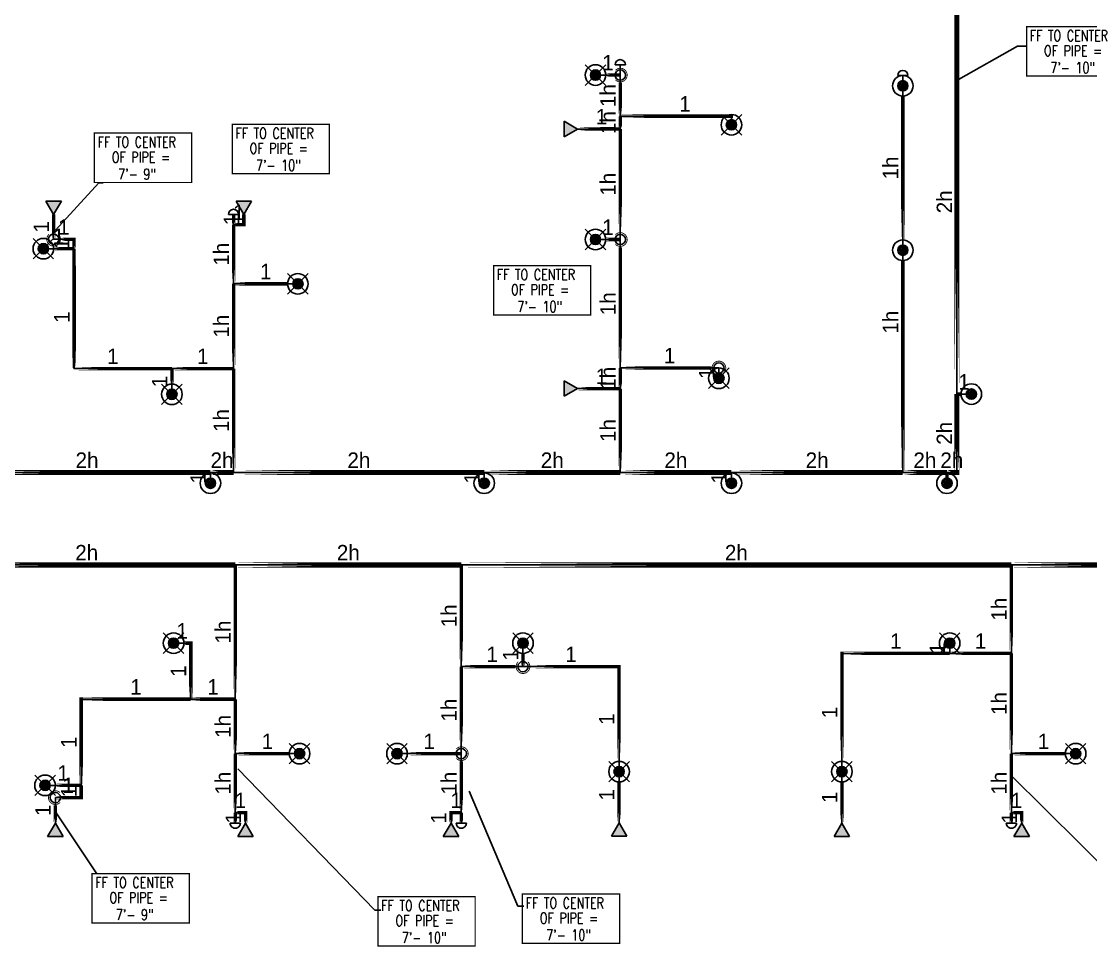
# Model space of a CAD drawing. Header units: inches. Extents: x -3355 to 5264, y 2 to 1719.
# Drawn here: x -2546 to -1922, y 48 to 588 of the extents above; entities that cross this region are included whole.
import ezdxf
from ezdxf.enums import TextEntityAlignment as Align

# ---------------------------------------------------------------- set-up
doc = ezdxf.new("R2010")
doc.units = ezdxf.units.IN
doc.header["$MEASUREMENT"] = 0
for name, color, linetype in [('Coordination', 1, 'Continuous'), ('headdn', 1, 'Continuous'), ('PIPEBL', 4, 'Continuous'), ('pipemn', 6, 'Continuous'), ('PIPESPC', 1, 'Continuous'), ('spk-cap', 1, 'Continuous'), ('spk-piperise', 1, 'Continuous'), ('TIDYPIPE', 1, 'Continuous')]:
    doc.layers.add(name, color=color, linetype=linetype)
doc.styles.add('PDA1', font='ROMAND', dxfattribs={"width": 0.755})
doc.styles.add('PIPE', font='PIPE.SHX')
doc.dimstyles.get("Standard").update_dxf_attribs({"dimtxt": 0.18, "dimasz": 0.18, "dimexe": 0.18, "dimexo": 0.0625, "dimgap": 0.09, "dimtad": 0, "dimtih": 1, "dimtoh": 1, "dimdec": 4, "dimzin": 0, "dimdsep": 46, "dimtxsty": 'Standard', "dimcen": 0.09, "dimadec": 0, "dimazin": 0, "dimtfac": 1, "dimtdec": 4, "dimtofl": 0, "dimtmove": 0, "dimatfit": 3, "dimfxl": 1, "dimtolj": 1, "dimtzin": 0, "dimarcsym": 0})

# ---------------------------------------------------------------- blocks, each defined once
blk = doc.blocks.new('side2')
for p, q in [((0, 0), (7.79, 4.5)), ((7.79, -4.5), (0, 0)), ((7.79, 4.5), (7.79, -4.5))]:
    blk.add_line(p, q)
blk.add_solid([(7.79, -4.5), (0, 0), (7.79, 4.5)])
blk = doc.blocks.new('dpend2')
for p, q in [((-6, -6), (6, 6)), ((6, -6), (-6, 6))]:
    blk.add_line(p, q)
for radius in [6, 3]:
    blk.add_circle((0, 0), radius)
for points in [[(0, 0), (-3, 0), (-2.08, 2.07)], [(0, 0), (-3, 0), (-2.08, -2.07)], [(0, 0), (0, 3), (-2.12, 2.14)], [(0, 0), (0, -3), (-2.12, -2.14)], [(0, 0), (0, 3), (2.12, 2.14)], [(0, 0), (3, 0), (2.08, 2.07)], [(0, 0), (3, 0), (2.08, -2.07)], [(0, 0), (0, -3), (2.12, -2.14)]]:
    blk.add_solid(points)
blk = doc.blocks.new('rise')
blk.add_circle((0, 0), 3)
blk = doc.blocks.new('dpend1')
for radius in [6, 3]:
    blk.add_circle((0, 0), radius)
for points in [[(0.01, 2.97), (-2.53, -1.59), (-2.62, 1.36)], [(0.01, 2.97), (-2.49, -1.59), (2.52, -1.59)], [(2.52, -1.59), (0.01, 2.97), (2.6, 1.47)], [(2.52, -1.59), (-2.53, -1.59), (0.01, -2.98)]]:
    blk.add_solid(points)
blk = doc.blocks.new('PIPESPC')
at = {"layer": 'PIPESPC', "style": 'PIPE', "width": 0.9}
blk.add_attdef('SIZE', text='', height=9, dxfattribs=at).set_placement((0, 4.02), align=Align.CENTER)
at = {"layer": 'PIPESPC', "style": 'PIPE', "flags": 1}
blk.add_attdef('SCHED', (25.3, 3.89), '', height=9, dxfattribs=at)
blk = doc.blocks.new('CAP')
blk.add_line((0, 3), (0, -3))
blk.add_arc((0, 0), 3, 270, 90)
blk = doc.blocks.new('vvvvbbbbbbbb')
at = {"layer": 'Coordination', "const_width": 0.75}
blk.add_lwpolyline([(2834.89, 1670.01), (2834.89, 1641.14), (2891.57, 1641.14), (2891.57, 1670.01), (2834.89, 1670.01)], dxfattribs=at)
at = {"layer": 'Coordination', "style": 'PDA1', "width": 0.755}
for s, p in [('FF TO CENTER', (2836.77, 1661.59)), ('OF PIPE = ', (2845.03, 1652.74)), ('7\'- 10"', (2848.77, 1642.88))]:
    blk.add_text(s, height=6.3, dxfattribs=at).set_placement(p)
blk = doc.blocks.new('TIDYRUN')
at = {"const_width": 0.5}
blk.add_lwpolyline([(-2.83, 2.83, -2.414214), (-2.83, -2.83, -1.737895)], format="xyb", dxfattribs=at)

msp = doc.modelspace()

# ---------------------------------------------------------------- linework, layer by layer
at = {"layer": 'Coordination', "const_width": 0.75}
for points in [[(-2503.7, 523.14), (-2503.7, 494.27), (-2447.03, 494.27), (-2447.03, 523.14), (-2503.7, 523.14)], [(-2505.08, 90.89), (-2505.08, 62.02), (-2448.4, 62.02), (-2448.4, 90.89), (-2505.08, 90.89)]]:
    msp.add_lwpolyline(points, dxfattribs=at)
at = {"layer": 'PIPEBL'}
for p, q in [((-2196.86, 557), (-2196.86, 563)), ((-2211.31, 557), (-2196.86, 557)), ((-2196.86, 533), (-2196.86, 557)), ((-2032, 550.74), (-2032, 556.74)), ((-2032, 454.74), (-2032, 550.74)), ((-2196.86, 533), (-2132, 533)), ((-2196.86, 525.5), (-2196.86, 533)), ((-2132, 528), (-2132, 533)), ((-2221.81, 525.5), (-2196.86, 525.5)), ((-2196.86, 461), (-2196.86, 525.5)), ((-2527.5, 475.64), (-2527.5, 461.15)), ((-2422.5, 469.64), (-2422.5, 475.64)), ((-2416.5, 469.64), (-2416.5, 475.64)), ((-2422.5, 435.14), (-2422.5, 469.64)), ((-2422.5, 469.64), (-2416.5, 469.64)), ((-2533.5, 455.64), (-2515.63, 455.64)), ((-2527.5, 461.15), (-2515.63, 461.15)), ((-2515.63, 461.15), (-2515.63, 455.64)), ((-2515.63, 455.64), (-2515.63, 385.64)), ((-2211.31, 461), (-2196.86, 461)), ((-2196.86, 386), (-2196.86, 461)), ((-2032, 454.74), (-2032, 325)), ((-2515.51, 445.64), (-2515.51, 385.64)), ((-2422.5, 435.14), (-2385, 435.14)), ((-2422.5, 385.64), (-2422.5, 435.14)), ((-2458.5, 385.64), (-2515.63, 385.64)), ((-2458.5, 370.64), (-2458.5, 385.64)), ((-2458.5, 385.64), (-2422.5, 385.64)), ((-2422.5, 325), (-2422.5, 385.64)), ((-2196.86, 374), (-2196.86, 386)), ((-2196.86, 386), (-2139.31, 386)), ((-2139.31, 386), (-2139.31, 380)), ((-2221.81, 374), (-2196.86, 374)), ((-2196.86, 374), (-2196.86, 325)), ((-1992, 370.74), (-2000.53, 370.74)), ((-2436, 318.74), (-2436, 325)), ((-2276.25, 318.74), (-2276.25, 325)), ((-2132, 318.74), (-2132, 325)), ((-2006.27, 320.14), (-2006.27, 325)), ((-2421.51, 192.67), (-2421.51, 271)), ((-2289.63, 211.66), (-2289.63, 271)), ((-1968.63, 219.36), (-1968.63, 271)), ((-2457.51, 225.36), (-2447.47, 225.36)), ((-2447.47, 192.67), (-2447.47, 225.36)), ((-2253.63, 211.66), (-2253.63, 225.36)), ((-2004.63, 219.36), (-2004.63, 225.36)), ((-2004.63, 219.36), (-2067.55, 219.36)), ((-2067.55, 219.36), (-2067.55, 150.36)), ((-2004.63, 219.36), (-1968.63, 219.36)), ((-1968.63, 160.86), (-1968.63, 219.36)), ((-2289.63, 160.86), (-2289.63, 211.66)), ((-2289.63, 211.66), (-2253.63, 211.66)), ((-2253.63, 211.66), (-2197.55, 211.66)), ((-2197.55, 150.36), (-2197.55, 211.66)), ((-2511.45, 142.36), (-2511.45, 192.67)), ((-2511.45, 192.67), (-2447.47, 192.67)), ((-2447.47, 192.67), (-2421.51, 192.67)), ((-2421.51, 160.86), (-2421.51, 192.67)), ((-2421.51, 126.36), (-2421.51, 160.86)), ((-2421.51, 160.86), (-2384.01, 160.86)), ((-2327.13, 160.86), (-2289.63, 160.86)), ((-2289.63, 126.36), (-2289.63, 160.86)), ((-1968.63, 126.36), (-1968.63, 160.86)), ((-1968.63, 160.86), (-1931.13, 160.86)), ((-2197.55, 120.54), (-2197.55, 150.36)), ((-2067.55, 150.36), (-2067.55, 120.32)), ((-2532.51, 142.36), (-2511.45, 142.36)), ((-2511.45, 135.19), (-2511.45, 142.36)), ((-2526.51, 120.36), (-2526.51, 135.19)), ((-2526.51, 135.19), (-2511.45, 135.19)), ((-2421.51, 126.36), (-2415.51, 126.36)), ((-2421.51, 126.36), (-2421.51, 120.36)), ((-2415.51, 126.36), (-2415.51, 120.36)), ((-2295.63, 126.36), (-2289.63, 126.36)), ((-2295.63, 126.36), (-2295.63, 120.36)), ((-2289.63, 126.36), (-2289.63, 120.36)), ((-1968.63, 126.36), (-1962.63, 126.36)), ((-1968.63, 126.36), (-1968.63, 120.36)), ((-1962.63, 126.36), (-1962.63, 120.36))]:
    msp.add_line(p, q, dxfattribs=at)
at = {"layer": 'pipemn'}
for p, q in [((-2000.53, 370.74), (-2000.53, 595.25)), ((-2000.53, 325), (-2000.53, 370.74)), ((-2580, 325), (-2436, 325)), ((-2436, 325), (-2422.5, 325)), ((-2422.5, 325), (-2276.25, 325)), ((-2276.25, 325), (-2196.86, 325)), ((-2196.86, 325), (-2132, 325)), ((-2132, 325), (-2032, 325)), ((-2032, 325), (-2006.27, 325)), ((-2006.27, 325), (-2000.53, 325)), ((-2594.91, 271), (-2421.51, 271)), ((-2421.51, 271), (-2289.63, 271)), ((-2289.63, 271), (-1968.63, 271)), ((-1847.63, 271), (-1968.63, 271))]:
    msp.add_line(p, q, dxfattribs=at)
at = {"layer": 'TIDYPIPE', "color": 1}
for points, const_width in [([(-2000.53, 370.74), (-2000.53, 596.75)], 3), ([(-2205.31, 557), (-2196.86, 557)], 2), ([(-2196.86, 533), (-2196.86, 552.5)], 2), ([(-2032, 460.74), (-2032, 544.74)], 2), ([(-2196.86, 525.5), (-2196.86, 533)], 2), ([(-2196.86, 533), (-2131, 533)], 2), ([(-2221.81, 525.5), (-2196.86, 525.5)], 2), ([(-2196.86, 465.5), (-2196.86, 525.5)], 2), ([(-2527.5, 461.15), (-2527.5, 475.64)], 2), ([(-2422.5, 469.64), (-2422.5, 475.64)], 2), ([(-2416.5, 468.64), (-2416.5, 475.64)], 2), ([(-2422.5, 435.14), (-2422.5, 469.64)], 2), ([(-2422.5, 469.64), (-2415.5, 469.64)], 2), ([(-2523, 461.15), (-2514.63, 461.15)], 2), ([(-2515.63, 455.64), (-2515.63, 462.15)], 2), ([(-2205.31, 461), (-2196.86, 461)], 2), ([(-2527.5, 455.64), (-2515.63, 455.64)], 2), ([(-2515.63, 384.64), (-2515.63, 455.64)], 2), ([(-2196.86, 386), (-2196.86, 456.5)], 2), ([(-2032, 325), (-2032, 448.74)], 2), ([(-2515.51, 385.64), (-2515.51, 445.64)], 2), ([(-2422.5, 385.64), (-2422.5, 435.14)], 2), ([(-2422.5, 435.14), (-2391, 435.14)], 2), ([(-2196.86, 374), (-2196.86, 386)], 2), ([(-2196.86, 386), (-2143.81, 386)], 2), ([(-2515.51, 385.64), (-2458.5, 385.64)], 2), ([(-2458.5, 376.64), (-2458.5, 385.64)], 2), ([(-2458.5, 385.64), (-2422.5, 385.64)], 2), ([(-2422.5, 325), (-2422.5, 385.64)], 2), ([(-2221.81, 374), (-2196.86, 374)], 2), ([(-2196.86, 325), (-2196.86, 374)], 2), ([(-2000.53, 323.5), (-2000.53, 370.74)], 3), ([(-2000.53, 370.74), (-1998, 370.74)], 2), ([(-2580, 325), (-2436, 325)], 3), ([(-2436, 325), (-2422.5, 325)], 3), ([(-2422.5, 325), (-2276.25, 325)], 3), ([(-2276.25, 325), (-2196.86, 325)], 3), ([(-2196.86, 325), (-2132, 325)], 3), ([(-2132, 325), (-2032, 325)], 3), ([(-2032, 325), (-2006.27, 325)], 3), ([(-2006.27, 325), (-1999.03, 325)], 3), ([(-2006.27, 320.14), (-2006.27, 325)], 2), ([(-2594.91, 271), (-2421.51, 271)], 3), ([(-2421.51, 271), (-2289.63, 271)], 3), ([(-2421.51, 192.67), (-2421.51, 271)], 2), ([(-2289.63, 271), (-1968.63, 271)], 3), ([(-2289.63, 211.66), (-2289.63, 271)], 2), ([(-1968.63, 271), (-1847.63, 271)], 3), ([(-1968.63, 219.36), (-1968.63, 271)], 2), ([(-2451.51, 225.36), (-2446.47, 225.36)], 2), ([(-2447.47, 192.67), (-2447.47, 226.36)], 2), ([(-2253.63, 211.66), (-2253.63, 219.36)], 2), ([(-2068.55, 219.36), (-2004.63, 219.36)], 2), ([(-2067.55, 156.36), (-2067.55, 220.36)], 2), ([(-2004.63, 219.36), (-1968.63, 219.36)], 2), ([(-1968.63, 160.86), (-1968.63, 219.36)], 2), ([(-2289.63, 165.36), (-2289.63, 211.66)], 2), ([(-2289.63, 211.66), (-2258.13, 211.66)], 2), ([(-2249.13, 211.66), (-2196.55, 211.66)], 2), ([(-2197.55, 156.36), (-2197.55, 212.66)], 2), ([(-2512.45, 192.67), (-2447.47, 192.67)], 2), ([(-2511.45, 142.36), (-2511.45, 193.67)], 2), ([(-2447.47, 192.67), (-2421.51, 192.67)], 2), ([(-2421.51, 160.86), (-2421.51, 192.67)], 2), ([(-2421.51, 126.36), (-2421.51, 160.86)], 2), ([(-2421.51, 160.86), (-2390.01, 160.86)], 2), ([(-2321.13, 160.86), (-2289.63, 160.86)], 2), ([(-2289.63, 126.36), (-2289.63, 156.36)], 2), ([(-1968.63, 126.36), (-1968.63, 160.86)], 2), ([(-1968.63, 160.86), (-1937.13, 160.86)], 2), ([(-2197.55, 120.54), (-2197.55, 144.36)], 2), ([(-2067.55, 120.32), (-2067.55, 144.36)], 2), ([(-2526.51, 142.36), (-2511.45, 142.36)], 2), ([(-2511.45, 134.19), (-2511.45, 142.36)], 2), ([(-2526.51, 135.19), (-2510.45, 135.19)], 2), ([(-2526.51, 120.36), (-2526.51, 130.69)], 2), ([(-2421.51, 120.36), (-2421.51, 126.36)], 2), ([(-2421.51, 126.36), (-2414.51, 126.36)], 2), ([(-2415.51, 120.36), (-2415.51, 127.36)], 2), ([(-2296.63, 126.36), (-2289.63, 126.36)], 2), ([(-2295.63, 120.36), (-2295.63, 127.36)], 2), ([(-2289.63, 120.36), (-2289.63, 126.36)], 2), ([(-1968.63, 120.36), (-1968.63, 126.36)], 2), ([(-1968.63, 126.36), (-1961.63, 126.36)], 2), ([(-1962.63, 120.36), (-1962.63, 127.36)], 2)]:
    msp.add_lwpolyline(points, close=True, dxfattribs=dict(at, const_width=const_width))

# ---------------------------------------------------------------- block references
at = {"layer": 'headdn'}
for name, p in [('dpend2', (-2211.31, 557)), ('dpend1', (-2032, 550.74)), ('dpend2', (-2132, 528)), ('dpend2', (-2211.31, 461)), ('dpend2', (-2533.5, 455.64)), ('dpend1', (-2032, 454.74)), ('dpend2', (-2385, 435.14)), ('dpend2', (-2139.31, 380)), ('dpend2', (-2458.5, 370.64)), ('dpend1', (-1992, 370.74)), ('dpend1', (-2436, 318.74)), ('dpend1', (-2276.25, 318.74)), ('dpend1', (-2132, 318.74)), ('dpend1', (-2006.23, 318.74))]:
    msp.add_blockref(name, p, dxfattribs=at)
for name, p, rotation in [('side2', (-2221.81, 525.5), 180), ('side2', (-2527.5, 475.64), 90), ('side2', (-2416.5, 475.64), 90), ('side2', (-2221.81, 374), 180), ('dpend2', (-2253.63, 225.36), 180), ('dpend2', (-2327.13, 160.86), 180), ('dpend2', (-2197.55, 150.36), 180), ('side2', (-2295.63, 120.36), 270), ('side2', (-2197.55, 120.54), 270)]:
    msp.add_blockref(name, p, dxfattribs=dict(at, rotation=rotation))
at = {"layer": 'headdn', "extrusion": (0, 0, -1), "zscale": -1}
for name, p, rotation in [('dpend2', (2457.51, 225.36), 180), ('dpend2', (2004.63, 225.36), 180), ('dpend2', (2384.01, 160.86), 180), ('dpend2', (1931.13, 160.86), 180), ('dpend2', (2067.55, 150.36), 180), ('dpend2', (2532.51, 142.36), 180), ('side2', (2526.51, 120.36), 270), ('side2', (2415.51, 120.36), 270), ('side2', (2067.55, 120.32), 270), ('side2', (1962.63, 120.36), 270)]:
    msp.add_blockref(name, p, dxfattribs=dict(at, rotation=rotation))
at = {"layer": 'PIPESPC'}
for p in [(-4794.68, -1084.71), (-5258.18, -1141.71), (-5105.68, -1224.21), (-5173.11, -1592.55), (-5088.84, -1591.04)]:
    msp.add_blockref('vvvvbbbbbbbb', p, dxfattribs=at)
ref = msp.add_blockref('PIPESPC', (-2204.08, 557), dxfattribs=at)
ref.add_attrib('SIZE', '1', dxfattribs={"color": 0, "height": 9, "style": 'PIPE'}).set_placement((-2204.08, 557), align=Align.BOTTOM_CENTER)
ref = msp.add_blockref('PIPESPC', (-2196.86, 545), dxfattribs=dict(at, rotation=90))
ref.add_attrib('SIZE', '1h', dxfattribs={"color": 0, "height": 9, "rotation": 90, "style": 'PIPE'}).set_placement((-2196.86, 545), align=Align.BOTTOM_CENTER)
ref = msp.add_blockref('PIPESPC', (-2159.08, 533), dxfattribs=at)
ref.add_attrib('SIZE', '1', dxfattribs={"color": 0, "height": 9, "style": 'PIPE'}).set_placement((-2159.08, 533), align=Align.BOTTOM_CENTER)
ref = msp.add_blockref('PIPESPC', (-2207.83, 525.5), dxfattribs=at)
ref.add_attrib('SIZE', '1', dxfattribs={"color": 0, "height": 9, "style": 'PIPE'}).set_placement((-2207.83, 525.5), align=Align.BOTTOM_CENTER)
ref = msp.add_blockref('PIPESPC', (-2196.86, 529.25), dxfattribs=dict(at, rotation=90))
ref.add_attrib('SIZE', '1h', dxfattribs={"color": 0, "height": 9, "rotation": 90, "style": 'PIPE'}).set_placement((-2196.86, 529.25), align=Align.BOTTOM_CENTER)
ref = msp.add_blockref('PIPESPC', (-2032, 502.74), dxfattribs=dict(at, rotation=90))
ref.add_attrib('SIZE', '1h', dxfattribs={"color": 0, "height": 9, "rotation": 90, "style": 'PIPE'}).set_placement((-2032, 502.74), align=Align.BOTTOM_CENTER)
ref = msp.add_blockref('PIPESPC', (-2196.86, 493.25), dxfattribs=dict(at, rotation=90))
ref.add_attrib('SIZE', '1h', dxfattribs={"color": 0, "height": 9, "rotation": 90, "style": 'PIPE'}).set_placement((-2196.86, 493.25), align=Align.BOTTOM_CENTER)
ref = msp.add_blockref('PIPESPC', (-2000.53, 483), dxfattribs=dict(at, rotation=90))
ref.add_attrib('SIZE', '2h', dxfattribs={"color": 0, "height": 9, "rotation": 90, "style": 'PIPE'}).set_placement((-2000.53, 483), align=Align.BOTTOM_CENTER)
ref = msp.add_blockref('PIPESPC', (-2419.5, 469.64), dxfattribs=at)
ref.add_attrib('SIZE', '1', dxfattribs={"color": 0, "height": 9, "style": 'PIPE'}).set_placement((-2419.5, 469.64), align=Align.BOTTOM_CENTER)
ref = msp.add_blockref('PIPESPC', (-2416.5, 472.64), dxfattribs=dict(at, rotation=90))
ref.add_attrib('SIZE', '1', dxfattribs={"color": 0, "height": 9, "rotation": 90, "style": 'PIPE'}).set_placement((-2416.5, 472.64), align=Align.BOTTOM_CENTER)
ref = msp.add_blockref('PIPESPC', (-2527.5, 468.39), dxfattribs=dict(at, rotation=90))
ref.add_attrib('SIZE', '1', dxfattribs={"color": 0, "height": 9, "rotation": 90, "style": 'PIPE'}).set_placement((-2527.5, 468.39), align=Align.BOTTOM_CENTER)
ref = msp.add_blockref('PIPESPC', (-2521.56, 461.15), dxfattribs=at)
ref.add_attrib('SIZE', '1', dxfattribs={"color": 0, "height": 9, "style": 'PIPE'}).set_placement((-2521.56, 461.15), align=Align.BOTTOM_CENTER)
ref = msp.add_blockref('PIPESPC', (-2204.08, 461), dxfattribs=at)
ref.add_attrib('SIZE', '1', dxfattribs={"color": 0, "height": 9, "style": 'PIPE'}).set_placement((-2204.08, 461), align=Align.BOTTOM_CENTER)
ref = msp.add_blockref('PIPESPC', (-2524.56, 455.64), dxfattribs=at)
ref.add_attrib('SIZE', '1', dxfattribs={"color": 0, "height": 9, "style": 'PIPE'}).set_placement((-2524.56, 455.64), align=Align.BOTTOM_CENTER)
ref = msp.add_blockref('PIPESPC', (-2515.63, 458.39), dxfattribs=dict(at, rotation=90))
ref.add_attrib('SIZE', '1', dxfattribs={"color": 0, "height": 9, "rotation": 90, "style": 'PIPE'}).set_placement((-2515.63, 458.39), align=Align.BOTTOM_CENTER)
ref = msp.add_blockref('PIPESPC', (-2422.5, 452.39), dxfattribs=dict(at, rotation=90))
ref.add_attrib('SIZE', '1h', dxfattribs={"color": 0, "height": 9, "rotation": 90, "style": 'PIPE'}).set_placement((-2422.5, 452.39), align=Align.BOTTOM_CENTER)
ref = msp.add_blockref('PIPESPC', (-2403.75, 435.14), dxfattribs=at)
ref.add_attrib('SIZE', '1', dxfattribs={"color": 0, "height": 9, "style": 'PIPE'}).set_placement((-2403.75, 435.14), align=Align.BOTTOM_CENTER)
ref = msp.add_blockref('PIPESPC', (-2196.86, 423.5), dxfattribs=dict(at, rotation=90))
ref.add_attrib('SIZE', '1h', dxfattribs={"color": 0, "height": 9, "rotation": 90, "style": 'PIPE'}).set_placement((-2196.86, 423.5), align=Align.BOTTOM_CENTER)
ref = msp.add_blockref('PIPESPC', (-2515.51, 415.64), dxfattribs=dict(at, rotation=90))
ref.add_attrib('SIZE', '1', dxfattribs={"color": 0, "height": 9, "rotation": 90, "style": 'PIPE'}).set_placement((-2515.51, 415.64), align=Align.BOTTOM_CENTER)
ref = msp.add_blockref('PIPESPC', (-2032, 412.74), dxfattribs=dict(at, rotation=90))
ref.add_attrib('SIZE', '1h', dxfattribs={"color": 0, "height": 9, "rotation": 90, "style": 'PIPE'}).set_placement((-2032, 412.74), align=Align.BOTTOM_CENTER)
ref = msp.add_blockref('PIPESPC', (-2422.5, 410.39), dxfattribs=dict(at, rotation=90))
ref.add_attrib('SIZE', '1h', dxfattribs={"color": 0, "height": 9, "rotation": 90, "style": 'PIPE'}).set_placement((-2422.5, 410.39), align=Align.BOTTOM_CENTER)
ref = msp.add_blockref('PIPESPC', (-2493, 385.64), dxfattribs=at)
ref.add_attrib('SIZE', '1', dxfattribs={"color": 0, "height": 9, "style": 'PIPE'}).set_placement((-2493, 385.64), align=Align.BOTTOM_CENTER)
ref = msp.add_blockref('PIPESPC', (-2440.5, 385.64), dxfattribs=at)
ref.add_attrib('SIZE', '1', dxfattribs={"color": 0, "height": 9, "style": 'PIPE'}).set_placement((-2440.5, 385.64), align=Align.BOTTOM_CENTER)
ref = msp.add_blockref('PIPESPC', (-2168.08, 386), dxfattribs=at)
ref.add_attrib('SIZE', '1', dxfattribs={"color": 0, "height": 9, "style": 'PIPE'}).set_placement((-2168.08, 386), align=Align.BOTTOM_CENTER)
ref = msp.add_blockref('PIPESPC', (-2458.5, 378.14), dxfattribs=dict(at, rotation=90))
ref.add_attrib('SIZE', '1', dxfattribs={"color": 0, "height": 9, "rotation": 90, "style": 'PIPE'}).set_placement((-2458.5, 378.14), align=Align.BOTTOM_CENTER)
ref = msp.add_blockref('PIPESPC', (-2207.83, 374), dxfattribs=at)
ref.add_attrib('SIZE', '1', dxfattribs={"color": 0, "height": 9, "style": 'PIPE'}).set_placement((-2207.83, 374), align=Align.BOTTOM_CENTER)
ref = msp.add_blockref('PIPESPC', (-2196.86, 380), dxfattribs=dict(at, rotation=90))
ref.add_attrib('SIZE', '1h', dxfattribs={"color": 0, "height": 9, "rotation": 90, "style": 'PIPE'}).set_placement((-2196.86, 380), align=Align.BOTTOM_CENTER)
ref = msp.add_blockref('PIPESPC', (-2139.31, 383), dxfattribs=dict(at, rotation=90))
ref.add_attrib('SIZE', '1', dxfattribs={"color": 0, "height": 9, "rotation": 90, "style": 'PIPE'}).set_placement((-2139.31, 383), align=Align.BOTTOM_CENTER)
ref = msp.add_blockref('PIPESPC', (-1996.27, 370.74), dxfattribs=at)
ref.add_attrib('SIZE', '1', dxfattribs={"color": 0, "height": 9, "style": 'PIPE'}).set_placement((-1996.27, 370.74), align=Align.BOTTOM_CENTER)
ref = msp.add_blockref('PIPESPC', (-2422.5, 355.32), dxfattribs=dict(at, rotation=90))
ref.add_attrib('SIZE', '1h', dxfattribs={"color": 0, "height": 9, "rotation": 90, "style": 'PIPE'}).set_placement((-2422.5, 355.32), align=Align.BOTTOM_CENTER)
ref = msp.add_blockref('PIPESPC', (-2196.86, 349.5), dxfattribs=dict(at, rotation=90))
ref.add_attrib('SIZE', '1h', dxfattribs={"color": 0, "height": 9, "rotation": 90, "style": 'PIPE'}).set_placement((-2196.86, 349.5), align=Align.BOTTOM_CENTER)
ref = msp.add_blockref('PIPESPC', (-2000.53, 347.87), dxfattribs=dict(at, rotation=90))
ref.add_attrib('SIZE', '2h', dxfattribs={"color": 0, "height": 9, "rotation": 90, "style": 'PIPE'}).set_placement((-2000.53, 347.87), align=Align.BOTTOM_CENTER)
ref = msp.add_blockref('PIPESPC', (-2508, 325), dxfattribs=at)
ref.add_attrib('SIZE', '2h', dxfattribs={"color": 0, "height": 9, "style": 'PIPE'}).set_placement((-2508, 325), align=Align.BOTTOM_CENTER)
ref = msp.add_blockref('PIPESPC', (-2429.25, 325), dxfattribs=at)
ref.add_attrib('SIZE', '2h', dxfattribs={"color": 0, "height": 9, "style": 'PIPE'}).set_placement((-2429.25, 325), align=Align.BOTTOM_CENTER)
ref = msp.add_blockref('PIPESPC', (-2349.38, 325), dxfattribs=at)
ref.add_attrib('SIZE', '2h', dxfattribs={"color": 0, "height": 9, "style": 'PIPE'}).set_placement((-2349.38, 325), align=Align.BOTTOM_CENTER)
ref = msp.add_blockref('PIPESPC', (-2236.55, 325), dxfattribs=at)
ref.add_attrib('SIZE', '2h', dxfattribs={"color": 0, "height": 9, "style": 'PIPE'}).set_placement((-2236.55, 325), align=Align.BOTTOM_CENTER)
ref = msp.add_blockref('PIPESPC', (-2164.43, 325), dxfattribs=at)
ref.add_attrib('SIZE', '2h', dxfattribs={"color": 0, "height": 9, "style": 'PIPE'}).set_placement((-2164.43, 325), align=Align.BOTTOM_CENTER)
ref = msp.add_blockref('PIPESPC', (-2082, 325), dxfattribs=at)
ref.add_attrib('SIZE', '2h', dxfattribs={"color": 0, "height": 9, "style": 'PIPE'}).set_placement((-2082, 325), align=Align.BOTTOM_CENTER)
ref = msp.add_blockref('PIPESPC', (-2019.13, 325), dxfattribs=at)
ref.add_attrib('SIZE', '2h', dxfattribs={"color": 0, "height": 9, "style": 'PIPE'}).set_placement((-2019.13, 325), align=Align.BOTTOM_CENTER)
ref = msp.add_blockref('PIPESPC', (-2003.4, 325), dxfattribs=at)
ref.add_attrib('SIZE', '2h', dxfattribs={"color": 0, "height": 9, "style": 'PIPE'}).set_placement((-2003.4, 325), align=Align.BOTTOM_CENTER)
ref = msp.add_blockref('PIPESPC', (-2436, 321.87), dxfattribs=dict(at, rotation=90))
ref.add_attrib('SIZE', '1', dxfattribs={"color": 0, "height": 9, "rotation": 90, "style": 'PIPE'}).set_placement((-2436, 321.87), align=Align.BOTTOM_CENTER)
ref = msp.add_blockref('PIPESPC', (-2276.25, 321.87), dxfattribs=dict(at, rotation=90))
ref.add_attrib('SIZE', '1', dxfattribs={"color": 0, "height": 9, "rotation": 90, "style": 'PIPE'}).set_placement((-2276.25, 321.87), align=Align.BOTTOM_CENTER)
ref = msp.add_blockref('PIPESPC', (-2132, 321.87), dxfattribs=dict(at, rotation=90.0000000000166))
ref.add_attrib('SIZE', '1', dxfattribs={"color": 0, "height": 9, "rotation": 90, "style": 'PIPE'}).set_placement((-2132, 321.87), align=Align.BOTTOM_CENTER)
ref = msp.add_blockref('PIPESPC', (-2508.21, 271), dxfattribs=at)
ref.add_attrib('SIZE', '2h', dxfattribs={"color": 0, "height": 9, "style": 'PIPE'}).set_placement((-2508.21, 271), align=Align.BOTTOM_CENTER)
ref = msp.add_blockref('PIPESPC', (-2355.57, 271), dxfattribs=at)
ref.add_attrib('SIZE', '2h', dxfattribs={"color": 0, "height": 9, "style": 'PIPE'}).set_placement((-2355.57, 271), align=Align.BOTTOM_CENTER)
ref = msp.add_blockref('PIPESPC', (-2129.13, 271), dxfattribs=at)
ref.add_attrib('SIZE', '2h', dxfattribs={"color": 0, "height": 9, "style": 'PIPE'}).set_placement((-2129.13, 271), align=Align.BOTTOM_CENTER)
ref = msp.add_blockref('PIPESPC', (-1968.63, 245.18), dxfattribs=dict(at, rotation=90))
ref.add_attrib('SIZE', '1h', dxfattribs={"color": 0, "height": 9, "rotation": 90, "style": 'PIPE'}).set_placement((-1968.63, 245.18), align=Align.BOTTOM_CENTER)
ref = msp.add_blockref('PIPESPC', (-2289.63, 241.33), dxfattribs=dict(at, rotation=90))
ref.add_attrib('SIZE', '1h', dxfattribs={"color": 0, "height": 9, "rotation": 90, "style": 'PIPE'}).set_placement((-2289.63, 241.33), align=Align.BOTTOM_CENTER)
ref = msp.add_blockref('PIPESPC', (-2421.51, 231.84), dxfattribs=dict(at, rotation=90))
ref.add_attrib('SIZE', '1h', dxfattribs={"color": 0, "height": 9, "rotation": 90, "style": 'PIPE'}).set_placement((-2421.51, 231.84), align=Align.BOTTOM_CENTER)
ref = msp.add_blockref('PIPESPC', (-2452.49, 225.36), dxfattribs=at)
ref.add_attrib('SIZE', '1', dxfattribs={"color": 0, "height": 9, "style": 'PIPE'}).set_placement((-2452.49, 225.36), align=Align.BOTTOM_CENTER)
ref = msp.add_blockref('PIPESPC', (-2036.09, 219.36), dxfattribs=at)
ref.add_attrib('SIZE', '1', dxfattribs={"color": 0, "height": 9, "style": 'PIPE'}).set_placement((-2036.09, 219.36), align=Align.BOTTOM_CENTER)
ref = msp.add_blockref('PIPESPC', (-1986.63, 219.36), dxfattribs=at)
ref.add_attrib('SIZE', '1', dxfattribs={"color": 0, "height": 9, "style": 'PIPE'}).set_placement((-1986.63, 219.36), align=Align.BOTTOM_CENTER)
ref = msp.add_blockref('PIPESPC', (-2004.63, 222.36), dxfattribs=dict(at, rotation=90))
ref.add_attrib('SIZE', '1', dxfattribs={"color": 0, "height": 9, "rotation": 90, "style": 'PIPE'}).set_placement((-2004.63, 222.36), align=Align.BOTTOM_CENTER)
ref = msp.add_blockref('PIPESPC', (-2271.63, 211.66), dxfattribs=at)
ref.add_attrib('SIZE', '1', dxfattribs={"color": 0, "height": 9, "style": 'PIPE'}).set_placement((-2271.63, 211.66), align=Align.BOTTOM_CENTER)
ref = msp.add_blockref('PIPESPC', (-2253.63, 218.51), dxfattribs=dict(at, rotation=90))
ref.add_attrib('SIZE', '1', dxfattribs={"color": 0, "height": 9, "rotation": 90, "style": 'PIPE'}).set_placement((-2253.63, 218.51), align=Align.BOTTOM_CENTER)
ref = msp.add_blockref('PIPESPC', (-2225.59, 211.66), dxfattribs=at)
ref.add_attrib('SIZE', '1', dxfattribs={"color": 0, "height": 9, "style": 'PIPE'}).set_placement((-2225.59, 211.66), align=Align.BOTTOM_CENTER)
ref = msp.add_blockref('PIPESPC', (-2447.47, 209.02), dxfattribs=dict(at, rotation=89.9999999999996))
ref.add_attrib('SIZE', '1', dxfattribs={"color": 0, "height": 9, "rotation": 90, "style": 'PIPE'}).set_placement((-2447.47, 209.02), align=Align.BOTTOM_CENTER)
ref = msp.add_blockref('PIPESPC', (-2479.46, 192.67), dxfattribs=at)
ref.add_attrib('SIZE', '1', dxfattribs={"color": 0, "height": 9, "style": 'PIPE'}).set_placement((-2479.46, 192.67), align=Align.BOTTOM_CENTER)
ref = msp.add_blockref('PIPESPC', (-2434.49, 192.67), dxfattribs=at)
ref.add_attrib('SIZE', '1', dxfattribs={"color": 0, "height": 9, "style": 'PIPE'}).set_placement((-2434.49, 192.67), align=Align.BOTTOM_CENTER)
ref = msp.add_blockref('PIPESPC', (-1968.63, 190.11), dxfattribs=dict(at, rotation=90))
ref.add_attrib('SIZE', '1h', dxfattribs={"color": 0, "height": 9, "rotation": 90, "style": 'PIPE'}).set_placement((-1968.63, 190.11), align=Align.BOTTOM_CENTER)
ref = msp.add_blockref('PIPESPC', (-2289.63, 186.26), dxfattribs=dict(at, rotation=90))
ref.add_attrib('SIZE', '1h', dxfattribs={"color": 0, "height": 9, "rotation": 90, "style": 'PIPE'}).set_placement((-2289.63, 186.26), align=Align.BOTTOM_CENTER)
ref = msp.add_blockref('PIPESPC', (-2067.55, 184.86), dxfattribs=dict(at, rotation=90))
ref.add_attrib('SIZE', '1', dxfattribs={"color": 0, "height": 9, "rotation": 90, "style": 'PIPE'}).set_placement((-2067.55, 184.86), align=Align.BOTTOM_CENTER)
ref = msp.add_blockref('PIPESPC', (-2421.51, 176.77), dxfattribs=dict(at, rotation=90))
ref.add_attrib('SIZE', '1h', dxfattribs={"color": 0, "height": 9, "rotation": 90, "style": 'PIPE'}).set_placement((-2421.51, 176.77), align=Align.BOTTOM_CENTER)
ref = msp.add_blockref('PIPESPC', (-2197.55, 181.01), dxfattribs=dict(at, rotation=90))
ref.add_attrib('SIZE', '1', dxfattribs={"color": 0, "height": 9, "rotation": 90, "style": 'PIPE'}).set_placement((-2197.55, 181.01), align=Align.BOTTOM_CENTER)
ref = msp.add_blockref('PIPESPC', (-2511.45, 167.52), dxfattribs=dict(at, rotation=90))
ref.add_attrib('SIZE', '1', dxfattribs={"color": 0, "height": 9, "rotation": 90, "style": 'PIPE'}).set_placement((-2511.45, 167.52), align=Align.BOTTOM_CENTER)
ref = msp.add_blockref('PIPESPC', (-2402.76, 160.86), dxfattribs=at)
ref.add_attrib('SIZE', '1', dxfattribs={"color": 0, "height": 9, "style": 'PIPE'}).set_placement((-2402.76, 160.86), align=Align.BOTTOM_CENTER)
ref = msp.add_blockref('PIPESPC', (-2308.38, 160.86), dxfattribs=at)
ref.add_attrib('SIZE', '1', dxfattribs={"color": 0, "height": 9, "style": 'PIPE'}).set_placement((-2308.38, 160.86), align=Align.BOTTOM_CENTER)
ref = msp.add_blockref('PIPESPC', (-1949.88, 160.86), dxfattribs=at)
ref.add_attrib('SIZE', '1', dxfattribs={"color": 0, "height": 9, "style": 'PIPE'}).set_placement((-1949.88, 160.86), align=Align.BOTTOM_CENTER)
ref = msp.add_blockref('PIPESPC', (-2521.98, 142.36), dxfattribs=at)
ref.add_attrib('SIZE', '1', dxfattribs={"color": 0, "height": 9, "style": 'PIPE'}).set_placement((-2521.98, 142.36), align=Align.BOTTOM_CENTER)
ref = msp.add_blockref('PIPESPC', (-2518.98, 135.19), dxfattribs=at)
ref.add_attrib('SIZE', '1', dxfattribs={"color": 0, "height": 9, "style": 'PIPE'}).set_placement((-2518.98, 135.19), align=Align.BOTTOM_CENTER)
ref = msp.add_blockref('PIPESPC', (-2421.51, 143.61), dxfattribs=dict(at, rotation=90))
ref.add_attrib('SIZE', '1h', dxfattribs={"color": 0, "height": 9, "rotation": 90, "style": 'PIPE'}).set_placement((-2421.51, 143.61), align=Align.BOTTOM_CENTER)
ref = msp.add_blockref('PIPESPC', (-2289.63, 143.61), dxfattribs=dict(at, rotation=90))
ref.add_attrib('SIZE', '1h', dxfattribs={"color": 0, "height": 9, "rotation": 90, "style": 'PIPE'}).set_placement((-2289.63, 143.61), align=Align.BOTTOM_CENTER)
ref = msp.add_blockref('PIPESPC', (-1968.63, 143.61), dxfattribs=dict(at, rotation=90))
ref.add_attrib('SIZE', '1h', dxfattribs={"color": 0, "height": 9, "rotation": 90, "style": 'PIPE'}).set_placement((-1968.63, 143.61), align=Align.BOTTOM_CENTER)
ref = msp.add_blockref('PIPESPC', (-2511.45, 138.78), dxfattribs=dict(at, rotation=90))
ref.add_attrib('SIZE', '1', dxfattribs={"color": 0, "height": 9, "rotation": 90, "style": 'PIPE'}).set_placement((-2511.45, 138.78), align=Align.BOTTOM_CENTER)
ref = msp.add_blockref('PIPESPC', (-2418.51, 126.36), dxfattribs=at)
ref.add_attrib('SIZE', '1', dxfattribs={"color": 0, "height": 9, "style": 'PIPE'}).set_placement((-2418.51, 126.36), align=Align.BOTTOM_CENTER)
ref = msp.add_blockref('PIPESPC', (-2292.63, 126.36), dxfattribs=at)
ref.add_attrib('SIZE', '1', dxfattribs={"color": 0, "height": 9, "style": 'PIPE'}).set_placement((-2292.63, 126.36), align=Align.BOTTOM_CENTER)
ref = msp.add_blockref('PIPESPC', (-2197.55, 136.86), dxfattribs=dict(at, rotation=90))
ref.add_attrib('SIZE', '1', dxfattribs={"color": 0, "height": 9, "rotation": 90, "style": 'PIPE'}).set_placement((-2197.55, 136.86), align=Align.BOTTOM_CENTER)
ref = msp.add_blockref('PIPESPC', (-2067.55, 135.34), dxfattribs=dict(at, rotation=90))
ref.add_attrib('SIZE', '1', dxfattribs={"color": 0, "height": 9, "rotation": 90, "style": 'PIPE'}).set_placement((-2067.55, 135.34), align=Align.BOTTOM_CENTER)
ref = msp.add_blockref('PIPESPC', (-1965.63, 126.36), dxfattribs=at)
ref.add_attrib('SIZE', '1', dxfattribs={"color": 0, "height": 9, "style": 'PIPE'}).set_placement((-1965.63, 126.36), align=Align.BOTTOM_CENTER)
ref = msp.add_blockref('PIPESPC', (-2526.51, 127.78), dxfattribs=dict(at, rotation=89.99999999999912))
ref.add_attrib('SIZE', '1', dxfattribs={"color": 0, "height": 9, "rotation": 90, "style": 'PIPE'}).set_placement((-2526.51, 127.78), align=Align.BOTTOM_CENTER)
ref = msp.add_blockref('PIPESPC', (-2415.51, 123.36), dxfattribs=dict(at, rotation=90))
ref.add_attrib('SIZE', '1', dxfattribs={"color": 0, "height": 9, "rotation": 90, "style": 'PIPE'}).set_placement((-2415.51, 123.36), align=Align.BOTTOM_CENTER)
ref = msp.add_blockref('PIPESPC', (-2295.63, 123.36), dxfattribs=dict(at, rotation=90))
ref.add_attrib('SIZE', '1', dxfattribs={"color": 0, "height": 9, "rotation": 90, "style": 'PIPE'}).set_placement((-2295.63, 123.36), align=Align.BOTTOM_CENTER)
ref = msp.add_blockref('PIPESPC', (-1962.63, 123.36), dxfattribs=dict(at, rotation=90))
ref.add_attrib('SIZE', '1', dxfattribs={"color": 0, "height": 9, "rotation": 90, "style": 'PIPE'}).set_placement((-1962.63, 123.36), align=Align.BOTTOM_CENTER)
at = {"layer": 'spk-cap'}
for p, rotation in [((-2196.86, 563), 90.00000000002773), ((-2032, 556.74), 90.00000000002773), ((-2422.5, 475.64), 90.00000000002773), ((-2421.51, 120.36), 270.0000000000834), ((-2289.63, 120.36), 270.0000000000834), ((-1968.63, 120.36), 270.0000000000834)]:
    msp.add_blockref('CAP', p, dxfattribs=dict(at, rotation=rotation))
at = {"layer": 'spk-piperise'}
for p, rotation in [((-2196.86, 557), 90.00000000002773), ((-2527.5, 461.15), 180.0000000000555), ((-2196.86, 461), 270.0000000000834), ((-2289.63, 160.86), 90.00000000008332), ((-2526.51, 135.19), 180.0000000000555)]:
    msp.add_blockref('rise', p, dxfattribs=dict(at, rotation=rotation))
for p in [(-2139.31, 386), (-2253.63, 211.66)]:
    msp.add_blockref('rise', p, dxfattribs=at)
at = {"layer": 'TIDYPIPE'}
for p in [(-2196.86, 557), (-2196.86, 461), (-2289.63, 160.86)]:
    msp.add_blockref('TIDYRUN', p, dxfattribs=at)
for p, rotation in [((-2527.5, 461.15), 270), ((-2139.31, 386), 90), ((-2253.63, 211.66), 270), ((-2526.51, 135.19), 180)]:
    msp.add_blockref('TIDYRUN', p, dxfattribs=dict(at, rotation=rotation))

# ---------------------------------------------------------------- texts
at = {"layer": 'Coordination', "style": 'PDA1', "width": 0.755}
for s, p in [('FF TO CENTER', (-2501.82, 514.72)), ('OF PIPE = ', (-2493.57, 505.87)), ('7\'- 9"', (-2489.83, 496.01)), ('FF TO CENTER', (-2503.2, 82.47)), ('OF PIPE = ', (-2494.94, 73.61)), ('7\'- 9"', (-2491.2, 63.76))]:
    msp.add_text(s, height=6.3, dxfattribs=at).set_placement(p)

# ---------------------------------------------------------------- leaders
at = {"layer": 'Coordination'}
for points in [[(-1999.59, 554.42), (-1965.09, 573.92), (-1960.09, 573.92)], [(-2526.38, 466.42), (-2501.22, 494.06), (-2498.59, 494.06)], [(-2420.09, 151.92), (-2340.09, 69.42), (-2336.59, 69.42)], [(-1969.09, 148.42), (-1891.09, 70.92), (-1887.59, 70.92)], [(-2285.09, 138.92), (-2256.59, 71.92), (-2253.09, 71.92)], [(-2526.11, 126.36), (-2502.29, 90.65)]]:
    msp.add_leader(points, dimstyle='Standard', dxfattribs=at)

doc.saveas('drawing.dxf')
